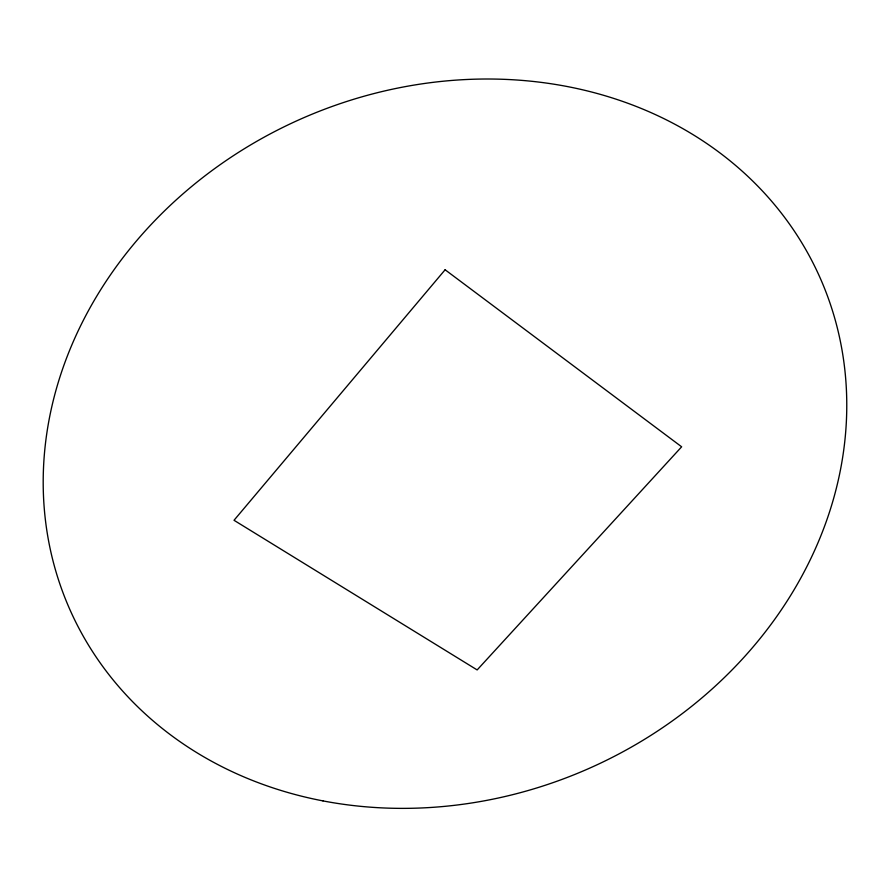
<?xml version="1.0" encoding="UTF-8"?>
<svg xmlns="http://www.w3.org/2000/svg" width="891" height="891" viewBox="0 0 891 891"><rect width="100%" height="100%" fill="white"/><g stroke="black" fill="none" stroke-linecap="round" stroke-linejoin="round"><path stroke-width="1.34" d="M445.11 269.773L234.021 520.288L477.153 669.932L681.648 446.803L445.11 269.773M322.965 800.898A410.15 355.253 -23.7 0 0 837.518 328.712A410.15 355.253 -23.7 0 0 174.469 201.466A410.15 355.253 -23.7 0 0 322.965 800.898"/></g></svg>
